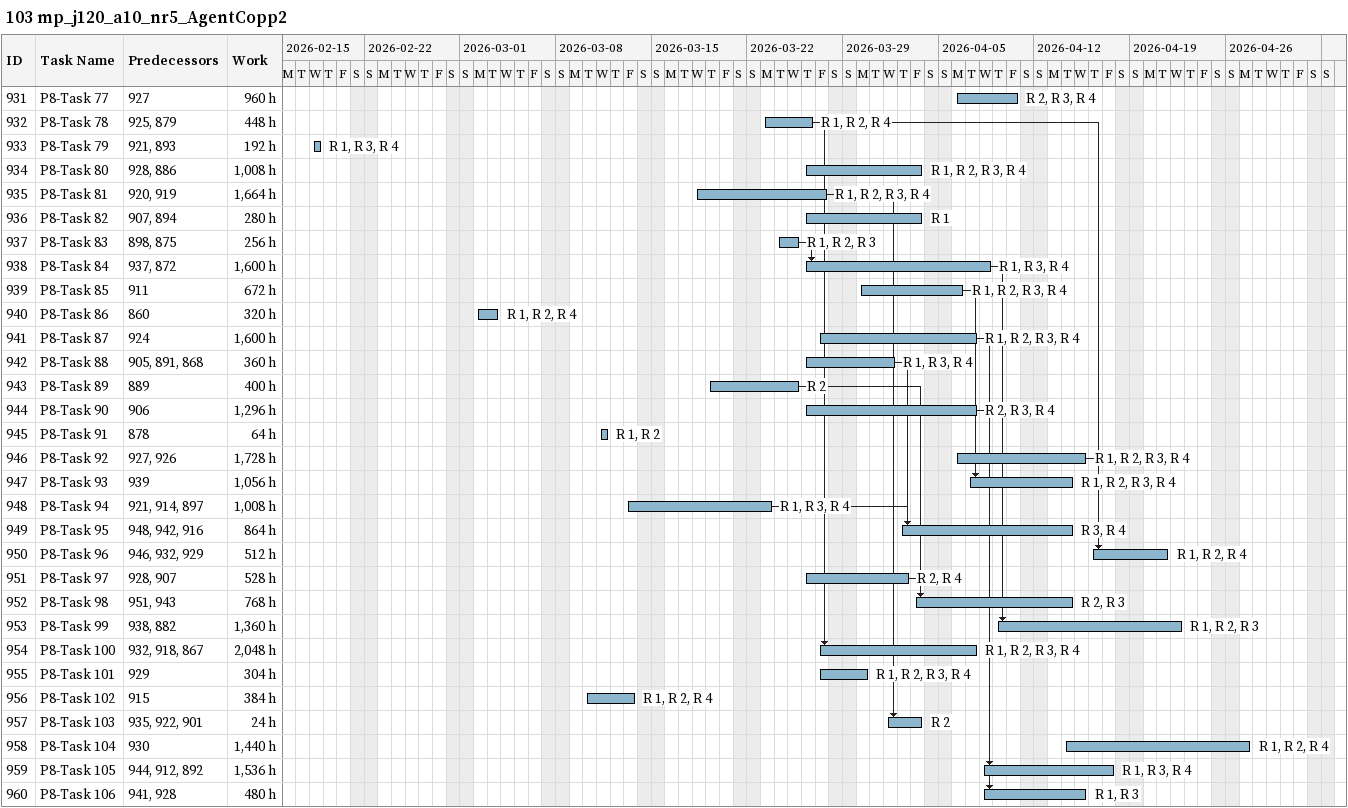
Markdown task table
103 mp_j120_a10_nr5_AgentCopp2

| ID | Task | Start | Finish | Predecessors | Resources | Work (h) |
|---|---|---|---|---|---|---|
| 931 | P8-Task 77 | 2026-04-06 | 2026-04-10 | 927 | R 2, R 3, R 4 | 960 |
| 932 | P8-Task 78 | 2026-03-23 | 2026-03-26 | 925, 879 | R 1, R 2, R 4 | 448 |
| 933 | P8-Task 79 | 2026-02-18 | 2026-02-18 | 921, 893 | R 1, R 3, R 4 | 192 |
| 934 | P8-Task 80 | 2026-03-26 | 2026-04-03 | 928, 886 | R 1, R 2, R 3, R 4 | 1008 |
| 935 | P8-Task 81 | 2026-03-18 | 2026-03-27 | 920, 919 | R 1, R 2, R 3, R 4 | 1664 |
| 936 | P8-Task 82 | 2026-03-26 | 2026-04-03 | 907, 894 | R 1 | 280 |
| 937 | P8-Task 83 | 2026-03-24 | 2026-03-25 | 898, 875 | R 1, R 2, R 3 | 256 |
| 938 | P8-Task 84 | 2026-03-26 | 2026-04-08 | 937, 872 | R 1, R 3, R 4 | 1600 |
| 939 | P8-Task 85 | 2026-03-30 | 2026-04-06 | 911 | R 1, R 2, R 3, R 4 | 672 |
| 940 | P8-Task 86 | 2026-03-02 | 2026-03-03 | 860 | R 1, R 2, R 4 | 320 |
| 941 | P8-Task 87 | 2026-03-27 | 2026-04-07 | 924 | R 1, R 2, R 3, R 4 | 1600 |
| 942 | P8-Task 88 | 2026-03-26 | 2026-04-01 | 905, 891, 868 | R 1, R 3, R 4 | 360 |
| 943 | P8-Task 89 | 2026-03-19 | 2026-03-25 | 889 | R 2 | 400 |
| 944 | P8-Task 90 | 2026-03-26 | 2026-04-07 | 906 | R 2, R 3, R 4 | 1296 |
| 945 | P8-Task 91 | 2026-03-11 | 2026-03-11 | 878 | R 1, R 2 | 64 |
| 946 | P8-Task 92 | 2026-04-06 | 2026-04-15 | 927, 926 | R 1, R 2, R 3, R 4 | 1728 |
| 947 | P8-Task 93 | 2026-04-07 | 2026-04-14 | 939 | R 1, R 2, R 3, R 4 | 1056 |
| 948 | P8-Task 94 | 2026-03-13 | 2026-03-23 | 921, 914, 897 | R 1, R 3, R 4 | 1008 |
| 949 | P8-Task 95 | 2026-04-02 | 2026-04-14 | 948, 942, 916 | R 3, R 4 | 864 |
| 950 | P8-Task 96 | 2026-04-16 | 2026-04-21 | 946, 932, 929 | R 1, R 2, R 4 | 512 |
| 951 | P8-Task 97 | 2026-03-26 | 2026-04-02 | 928, 907 | R 2, R 4 | 528 |
| 952 | P8-Task 98 | 2026-04-03 | 2026-04-14 | 951, 943 | R 2, R 3 | 768 |
| 953 | P8-Task 99 | 2026-04-09 | 2026-04-22 | 938, 882 | R 1, R 2, R 3 | 1360 |
| 954 | P8-Task 100 | 2026-03-27 | 2026-04-07 | 932, 918, 867 | R 1, R 2, R 3, R 4 | 2048 |
| 955 | P8-Task 101 | 2026-03-27 | 2026-03-30 | 929 | R 1, R 2, R 3, R 4 | 304 |
| 956 | P8-Task 102 | 2026-03-10 | 2026-03-13 | 915 | R 1, R 2, R 4 | 384 |
| 957 | P8-Task 103 | 2026-04-01 | 2026-04-03 | 935, 922, 901 | R 2 | 24 |
| 958 | P8-Task 104 | 2026-04-14 | 2026-04-27 | 930 | R 1, R 2, R 4 | 1440 |
| 959 | P8-Task 105 | 2026-04-08 | 2026-04-17 | 944, 912, 892 | R 1, R 3, R 4 | 1536 |
| 960 | P8-Task 106 | 2026-04-08 | 2026-04-15 | 941, 928 | R 1, R 3 | 480 |
